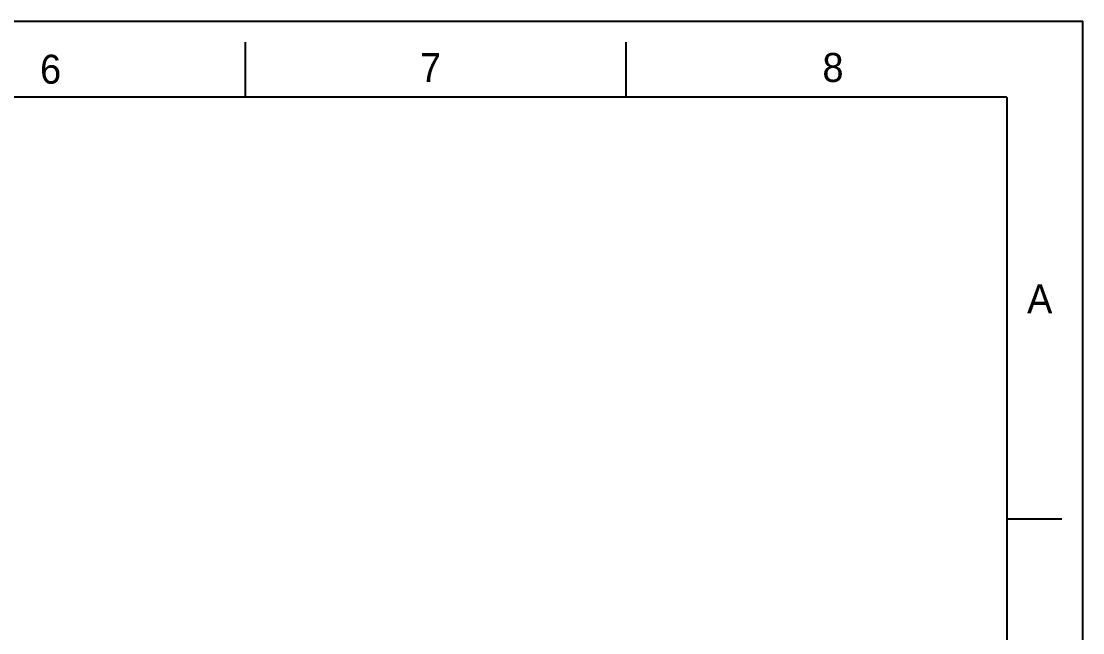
# Model space of a CAD drawing. Extents: x 14045 to 14886, y -16070 to -15475.
# Drawn here: x 14606.4 to 14885.8, y -15636.4 to -15475.4 of the extents above; entities that cross this region are included whole.
import ezdxf

# ---------------------------------------------------------------- set-up
doc = ezdxf.new("R2010")
doc.units = 0
doc.header["$MEASUREMENT"] = 0
doc.layers.add('FORM', color=7, linetype='CONTINUOUS')
doc.styles.get("Standard").update_dxf_attribs({"font": ''})
doc.styles.get('Standard').set_extended_font_data('Gulim')

msp = doc.modelspace()

# ---------------------------------------------------------------- linework, layer by layer
at = {"layer": 'FORM', "color": 7, "linetype": 'Continuous'}
for p, q in [((14044.75, -15475.45), (14885.75, -15475.45)), ((14885.75, -16070.16), (14885.75, -15475.45)), ((14665.49, -15495.47), (14665.49, -15480.92)), ((14765.61, -15495.47), (14765.61, -15480.92)), ((14865.73, -15495.47), (14064.78, -15495.47)), ((14865.73, -15495.47), (14865.73, -16050.13)), ((14865.73, -15606.4), (14880.28, -15606.4))]:
    msp.add_line(p, q, dxfattribs=at)

# ---------------------------------------------------------------- texts
at = {"layer": 'FORM', "color": 7, "linetype": 'Continuous', "char_height": 7.63, "attachment_point": 5}
for s, insert in [('6', (14614.17, -15488.13)), ('7', (14714.12, -15487.67)), ('8', (14820.03, -15487.67))]:
    msp.add_mtext_dynamic_manual_height_columns(s, width=50.0595, gutter_width=12.51, heights=[0], dxfattribs=dict(at, insert=insert))
at = {"layer": 'FORM', "insert": (14874.43, -15548.53), "char_height": 7.63, "attachment_point": 5}
msp.add_mtext_dynamic_manual_height_columns('A', width=10.0119, gutter_width=12.51, heights=[0], dxfattribs=at)

doc.saveas('drawing.dxf')
